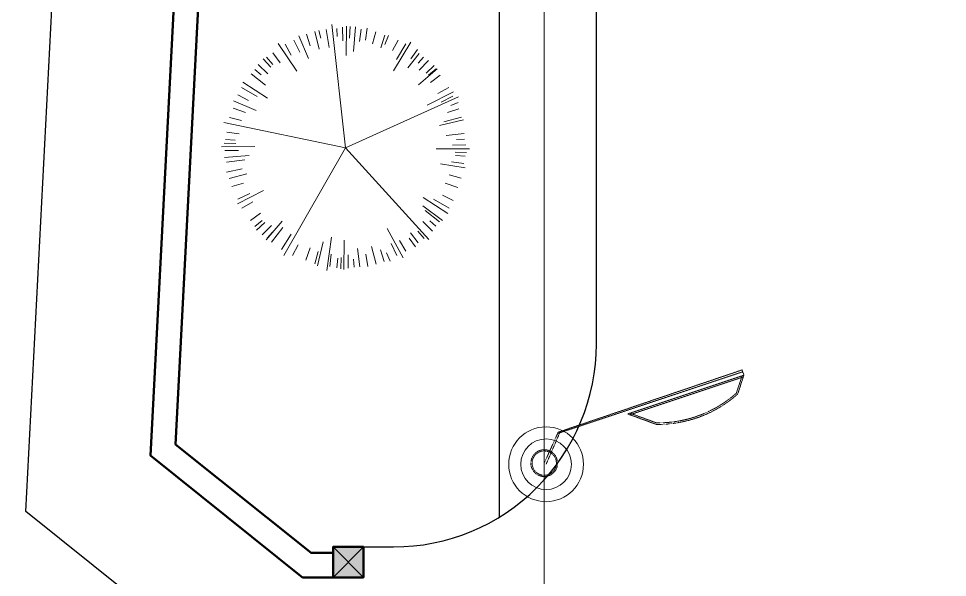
# Model space of a CAD drawing. Header units: millimetres. Extents: x 2402294 to 3337895, y 3394997 to 3969149.
# Drawn here: x 2473239 to 2484693, y 3472478 to 3479363 of the extents above; entities that cross this region are included whole.
import ezdxf

# ---------------------------------------------------------------- set-up
doc = ezdxf.new("R2010")
doc.units = ezdxf.units.MM
doc.header["$MEASUREMENT"] = 0
doc.linetypes.add('HIDDEN', pattern=[0.375, 0.25, -0.125])
doc.layers.add('2', color=2, linetype='HIDDEN')
doc.layers.add('ups wire', color=3, linetype='Continuous')
for name, color, linetype, lineweight in [('Boundary', 250, 'Continuous', 50), ('Column-0.5', 14, 'Continuous', 50), ('electrical poles', 10, 'Continuous', 5), ('greenery', 82, 'Continuous', 5), ('Hatch-0.09', 55, 'Continuous', 9), ('landscape', 155, 'Continuous', 20), ('WALL 0.2', 7, 'Continuous', 20), ('Wall Hatch', 107, 'Continuous', 35)]:
    doc.layers.add(name, color=color, linetype=linetype, lineweight=lineweight)

# ---------------------------------------------------------------- blocks, each defined once
blk = doc.blocks.new('PLANT-48-flat-3-flat-1-flat-5-flat-1')
at = {"layer": 'greenery', "ltscale": 5}
for p, q in [((36, -19), (-133, 1501)), ((-443, 1380), (-398, 1239)), ((-343, 1414), (-286, 1196)), ((-290, 1428), (-269, 1331)), ((-200, 1439), (-163, 1215)), ((-71, 1452), (-65, 1353)), ((1, 1467), (3, 1301)), ((46, 1119), (49, 1481)), ((93, 1475), (88, 1334)), ((134, 1169), (159, 1473)), ((229, 1443), (209, 1292)), ((306, 1454), (284, 1307)), ((411, 1410), (371, 1261)), ((-565, 924), (-794, 1266)), ((-599, 1306), (-528, 1161)), ((-421, 1080), (-540, 1361)), ((524, 1367), (471, 1214)), ((567, 1364), (522, 1254)), ((686, 1309), (618, 1178)), ((630, 928), (841, 1281)), ((781, 1262), (667, 1068)), ((-861, 1152), (-768, 1030)), ((-709, 1257), (-632, 1123)), ((926, 1191), (843, 1077)), ((-980, 1078), (-884, 975)), ((-936, 1099), (-859, 1008)), ((947, 1143), (807, 965)), ((1000, 1097), (934, 1022)), ((1062, 1056), (946, 938)), ((-1080, 946), (-1005, 880)), ((-1039, 1007), (-921, 891)), ((939, 756), (1169, 955)), ((1132, 997), (1030, 901)), ((1154, 953), (1062, 876)), ((-1126, 892), (-948, 753)), ((1206, 878), (1085, 785)), ((-1245, 726), (-1051, 613)), ((-923, 594), (-1228, 789)), ((1311, 726), (1177, 649)), ((-1292, 632), (-1161, 564)), ((36, -19), (1429, 611)), ((1046, 505), (1367, 672)), ((1361, 616), (1215, 545)), ((-1350, 470), (-1197, 417)), ((-1064, 442), (-1345, 559)), ((1435, 460), (1293, 415)), ((1427, 539), (1334, 504)), ((-1393, 356), (-1244, 317)), ((1468, 360), (1250, 303)), ((36, -19), (-1462, 291)), ((1196, 255), (1492, 325)), ((-1426, 175), (-1275, 155)), ((1502, 159), (1277, 131)), ((-1458, 38), (-1317, 34)), ((-1442, 85), (-1323, 75)), ((1521, 16), (1356, 14)), ((1506, 88), (1407, 82)), ((-1082, -4), (-1494, -7)), ((-1151, -114), (-1454, -140)), ((-1450, -53), (-1284, -52)), ((36, -19), (-722, -1347)), ((36, -19), (1065, -1150)), ((1154, -33), (1565, -30)), ((1529, -76), (1389, -71)), ((1513, -122), (1394, -112)), ((-1430, -196), (-1205, -168)), ((1210, -215), (1511, -264)), ((1498, -212), (1346, -192)), ((-1430, -320), (-1237, -276)), ((-1397, -397), (-1179, -340)), ((-1363, -497), (-1222, -453)), ((1421, -507), (1268, -454)), ((1464, -394), (1315, -354)), ((-975, -543), (-1296, -709)), ((-1289, -653), (-1144, -583)), ((-1240, -764), (-1106, -686)), ((995, -632), (1300, -827)), ((1316, -764), (1122, -650)), ((1364, -669), (1232, -601)), ((990, -732), (1234, -915)), ((1198, -930), (1019, -790)), ((-1135, -916), (-1013, -823)), ((-1082, -990), (-991, -913)), ((-1061, -1035), (-958, -938)), ((-990, -1093), (-874, -975)), ((-742, -922), (-941, -1153)), ((-875, -1181), (-736, -1002)), ((550, -1012), (747, -1373)), ((1110, -1045), (992, -929)), ((1151, -983), (1077, -917)), ((-929, -1134), (-863, -1060)), ((-754, -1272), (-634, -1082)), ((-137, -1121), (-192, -1529)), ((902, -1238), (821, -1134)), ((932, -1189), (840, -1068)), ((1007, -1137), (930, -1045)), ((-615, -1347), (-547, -1215)), ((-453, -1404), (-400, -1251)), ((-240, -1176), (-309, -1473)), ((20, -1157), (15, -1518)), ((213, -1485), (185, -1260)), ((414, -1451), (357, -1233)), ((670, -1344), (600, -1198)), ((781, -1294), (703, -1160)), ((-340, -1447), (-300, -1298)), ((-158, -1481), (-138, -1329)), ((-21, -1512), (-17, -1372)), ((70, -1504), (69, -1339)), ((314, -1481), (288, -1331)), ((514, -1418), (470, -1276)), ((587, -1417), (542, -1314)), ((-68, -1496), (-58, -1377)), ((142, -1489), (136, -1390))]:
    blk.add_line(p, q, dxfattribs=at)
blk = doc.blocks.new('streetlight')
at = {"layer": '2', "lineweight": 0}
for p, q in [((-2439, 1148), (-2462, 1084)), ((-172, 381), (-2439, 1148)), ((-2462, 1084), (-1029, 606)), ((-2386, 852), (-2462, 1084)), ((-2455, 1062), (-1057, 596)), ((-2447, 1125), (-165, 365)), ((-2368, 858), (-2440, 1077)), ((-1057, 616), (-1383, 496)), ((-1029, 606), (-1380, 478)), ((-23, -14), (-198, 390)), ((0, 0), (-172, 381))]:
    blk.add_line(p, q, dxfattribs=at)
for radius in [165, 150]:
    blk.add_circle((0, 0), radius, dxfattribs=at)
for radius, end in [(1482, 270.8306), (1463, 270.7082)]:
    blk.add_arc((-1401, 1959), radius, 228.3571, end, dxfattribs=at)
at = {"layer": 'electrical poles', "lineweight": 0, "ltscale": 3}
for radius in [461, 312]:
    blk.add_circle((-23, -14), radius, dxfattribs=at)

msp = doc.modelspace()

# ---------------------------------------------------------------- hatches: boundary and pattern name
at = {"layer": 'Hatch-0.09'}
h = msp.add_hatch(color=256, dxfattribs=at)
h.dxf.hatch_style = 1
h.paths.add_polyline_path([(2477117.2, 3472478.9), (2477492.2, 3472478.9), (2477492.2, 3472853.9), (2477117.2, 3472853.9)])

# ---------------------------------------------------------------- linework, layer by layer
at = {"layer": 'Boundary'}
for points in [[(2477117.2, 3472478.9), (2476742.2, 3472478.9), (2474867.2, 3473978.9), (2475822.4, 3492424.8, -0.3991398), (2478818.4, 3495269.7), (2478926.2, 3495269.7)], [(2477117.2, 3472778.9), (2476847.4, 3472778.9), (2475174.7, 3474117), (2476122, 3492409.3, -0.3991398), (2478818.4, 3494969.7), (2478926.2, 3494969.7)]]:
    msp.add_lwpolyline(points, format="xyb", dxfattribs=at)
at = {"layer": 'Column-0.5'}
msp.add_lwpolyline([(2477117.2, 3472478.9), (2477492.2, 3472478.9), (2477492.2, 3472853.9), (2477117.2, 3472853.9)], close=True, dxfattribs=at)
at = {"layer": 'electrical poles', "ltscale": 5}
msp.add_lwpolyline([(2521196.3, 3469640), (2521794.4, 3470952), (2519201.1, 3483452.6), (2513004.7, 3492825.3), (2490647.9, 3492811.3), (2479721.5, 3493030), (2479721.5, 3473886.1), (2479721.5, 3464277.2), (2473239.3, 3455653), (2486336.7, 3448134.4), (2496746.9, 3452509.8), (2508642.7, 3448942.6), (2526729.7, 3451850.1), (2521132.7, 3467725)], dxfattribs=at)
at = {"layer": 'landscape', "lineweight": 30, "ltscale": 5}
msp.add_lwpolyline([(2476742.2, 3470978.9), (2476216, 3470978.9), (2473329.4, 3473288.1), (2475994.2, 3524747.6), (2477492.2, 3524670)], dxfattribs=at)
msp.add_lwpolyline([(2477492.2, 3472853.9), (2477864.2, 3472853.9, 0.4142136), (2480364.2, 3475353.9), (2480364.2, 3494894.7), (2479164.2, 3494894.7), (2479164.2, 3473218.4)], format="xyb", dxfattribs=at)
at = {"layer": 'WALL 0.2', "ltscale": 5}
for p, q in [((2477117.2, 3472853.9), (2477492.2, 3472478.9)), ((2477492.2, 3472853.9), (2477117.2, 3472478.9))]:
    msp.add_line(p, q, dxfattribs=at)
at = {"layer": 'Wall Hatch', "flags": 128}
msp.add_lwpolyline([(2476742.2, 3472478.9), (2477117.2, 3472478.9), (2477117.2, 3472478.9)], close=True, dxfattribs=at)

# ---------------------------------------------------------------- block references
at = {"ltscale": 5}
msp.add_blockref('PLANT-48-flat-3-flat-1-flat-5-flat-1', (2477233.8, 3477790.3), dxfattribs=at)
at = {"layer": 'ups wire', "xscale": -1}
msp.add_blockref('streetlight', (2479721.5, 3473886.1), dxfattribs=at)

doc.saveas('drawing.dxf')
